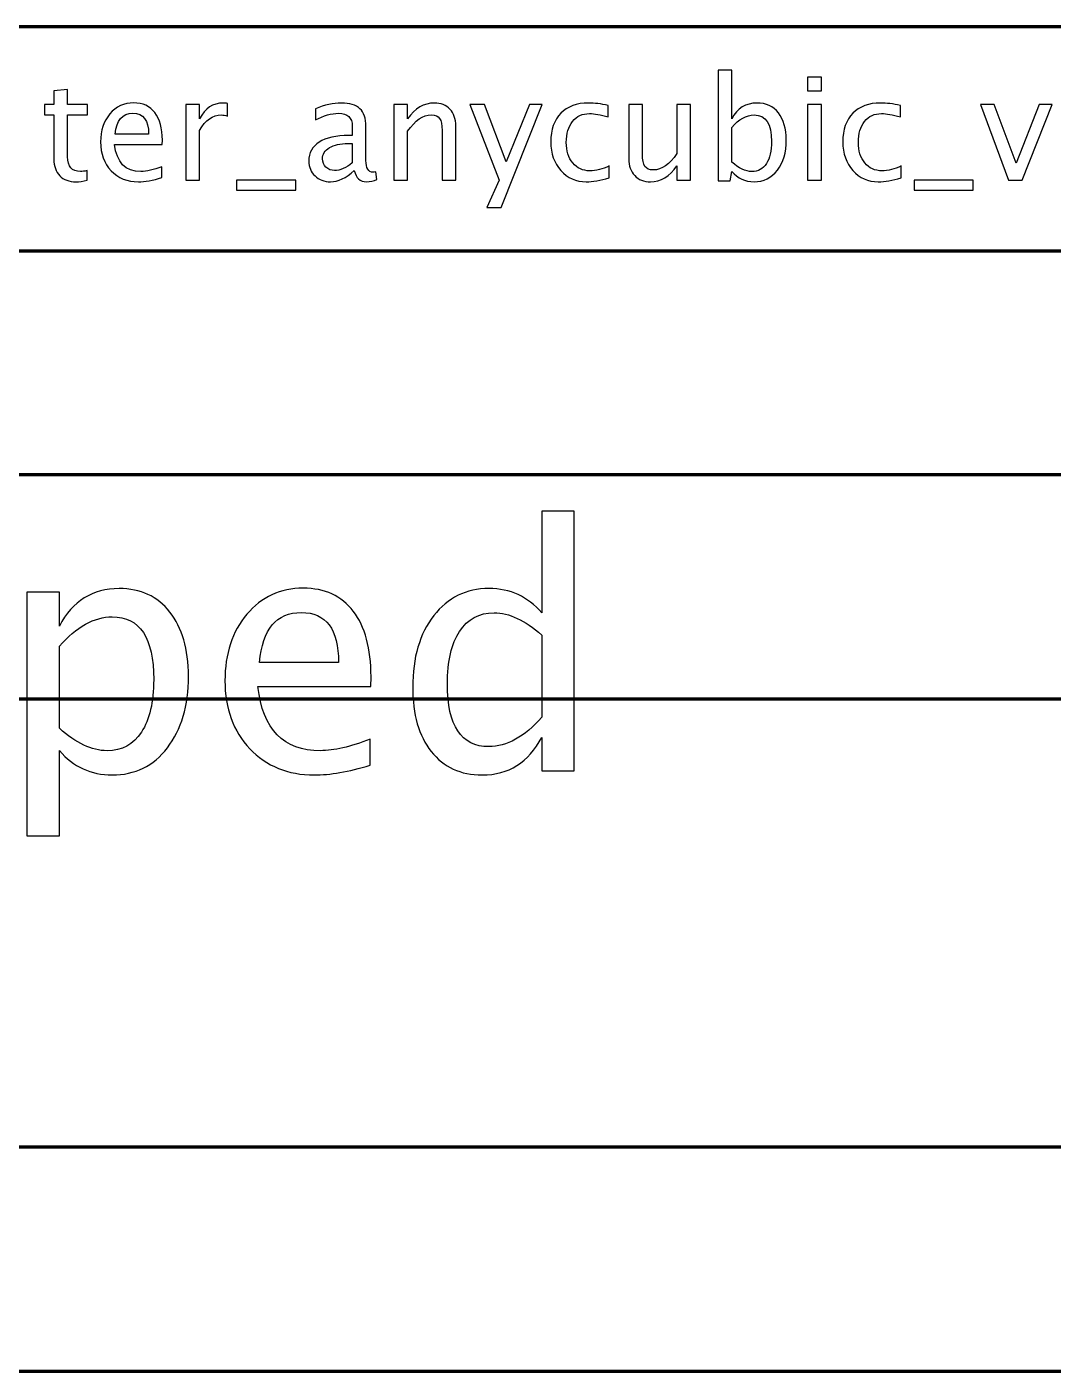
# Model space of a CAD drawing. Header units: centimetres. Extents: x -42 to 42, y -79 to 44.
# Drawn here: x 0.17 to 9.33, y 2 to 14 of the extents above; entities that cross this region are included whole.
import ezdxf

# ---------------------------------------------------------------- set-up
doc = ezdxf.new("R2010")
doc.units = ezdxf.units.CM
doc.header["$MEASUREMENT"] = 0
doc.layers.add('Layer 1', color=7, linetype='Continuous')

msp = doc.modelspace()

# ---------------------------------------------------------------- linework, layer by layer
at = {"layer": 'Layer 1', "color": 30, "lineweight": 106}
for points in [[(-18.37401, 11.99999), (16.62599, 11.99999), (16.62599, 13.99999), (-18.37401, 13.99999), (-18.37401, 11.99999)], [(-18.37401, 1.99999), (16.62599, 1.99999), (16.62599, 3.99999), (-18.37401, 3.99999), (-18.37401, 1.99999)]]:
    msp.add_lwpolyline(points, close=True, dxfattribs=at)
at = {"layer": 'Layer 1', "color": 5, "lineweight": 106}
msp.add_lwpolyline([(-18.374, 8), (16.626, 8), (16.626, 10), (-18.374, 10), (-18.374, 8)], close=True, dxfattribs=at)
at = {"layer": 'Layer 1'}
for points, knots in [([(6.34195, 12.62491), (6.34195, 12.62491), (6.34195, 13.61282), (6.34195, 13.61282), (6.34195, 13.61282), (6.34195, 13.61282), (6.46401, 13.61282), (6.46401, 13.61282), (6.46401, 13.61282), (6.46401, 13.61282), (6.46401, 13.17905), (6.46401, 13.17905), (6.46401, 13.17905), (6.51402, 13.27335), (6.58924, 13.32039), (6.68948, 13.32039), (6.68948, 13.32039), (6.77064, 13.32039), (6.83442, 13.29093), (6.88104, 13.23181), (6.88104, 13.23181), (6.92766, 13.17269), (6.95097, 13.09195), (6.95097, 12.9896), (6.95097, 12.9896), (6.95097, 12.87814), (6.92448, 12.78808), (6.87171, 12.71985), (6.87171, 12.71985), (6.81895, 12.6514), (6.74944, 12.61728), (6.66341, 12.61728), (6.66341, 12.61728), (6.58352, 12.61728), (6.51698, 12.6478), (6.46401, 12.70904), (6.46401, 12.70904), (6.46401, 12.70904), (6.44917, 12.62491), (6.44917, 12.62491), (6.44917, 12.62491), (6.44917, 12.62491), (6.34195, 12.62491), (6.34195, 12.62491)], [0, 0, 0, 0, 0.08333333, 0.08333333, 0.08333333, 0.08333333, 0.16666667, 0.16666667, 0.16666667, 0.16666667, 0.25, 0.25, 0.25, 0.25, 0.33333333, 0.33333333, 0.33333333, 0.33333333, 0.41666667, 0.41666667, 0.41666667, 0.41666667, 0.5, 0.5, 0.5, 0.5, 0.58333333, 0.58333333, 0.58333333, 0.58333333, 0.66666667, 0.66666667, 0.66666667, 0.66666667, 0.75, 0.75, 0.75, 0.75, 0.83333333, 0.83333333, 0.83333333, 0.83333333, 1, 1, 1, 1]), ([(7.14211, 13.42973), (7.14211, 13.42973), (7.14211, 13.55179), (7.14211, 13.55179), (7.14211, 13.55179), (7.14211, 13.55179), (7.26417, 13.55179), (7.26417, 13.55179), (7.26417, 13.55179), (7.26417, 13.55179), (7.26417, 13.42973), (7.26417, 13.42973), (7.26417, 13.42973), (7.26417, 13.42973), (7.14211, 13.42973), (7.14211, 13.42973)], [0, 0, 0, 0, 0.2, 0.2, 0.2, 0.2, 0.4, 0.4, 0.4, 0.4, 0.6, 0.6, 0.6, 0.6, 1, 1, 1, 1]), ([(0.70756, 12.63275), (0.66984, 12.62237), (0.63699, 12.61728), (0.60923, 12.61728), (0.60923, 12.61728), (0.54693, 12.61728), (0.49841, 12.63508), (0.46365, 12.67068), (0.46365, 12.67068), (0.42869, 12.70628), (0.41131, 12.75566), (0.41131, 12.81902), (0.41131, 12.81902), (0.41131, 12.81902), (0.41131, 13.21486), (0.41131, 13.21486), (0.41131, 13.21486), (0.41131, 13.21486), (0.32698, 13.21486), (0.32698, 13.21486), (0.32698, 13.21486), (0.32698, 13.21486), (0.32698, 13.3064), (0.32698, 13.3064), (0.32698, 13.3064), (0.32698, 13.3064), (0.41131, 13.3064), (0.41131, 13.3064), (0.41131, 13.3064), (0.41131, 13.3064), (0.41131, 13.42825), (0.41131, 13.42825), (0.41131, 13.42825), (0.41131, 13.42825), (0.53337, 13.4399), (0.53337, 13.4399), (0.53337, 13.4399), (0.53337, 13.4399), (0.53337, 13.3064), (0.53337, 13.3064), (0.53337, 13.3064), (0.53337, 13.3064), (0.7101, 13.3064), (0.7101, 13.3064), (0.7101, 13.3064), (0.7101, 13.3064), (0.7101, 13.21486), (0.7101, 13.21486), (0.7101, 13.21486), (0.7101, 13.21486), (0.53337, 13.21486), (0.53337, 13.21486), (0.53337, 13.21486), (0.53337, 13.21486), (0.53337, 12.84106), (0.53337, 12.84106), (0.53337, 12.84106), (0.53337, 12.7529), (0.57173, 12.70883), (0.64823, 12.70883), (0.64823, 12.70883), (0.66454, 12.70883), (0.68425, 12.71158), (0.70756, 12.71688), (0.70756, 12.71688), (0.70756, 12.71688), (0.70756, 12.63275), (0.70756, 12.63275)], [0, 0, 0, 0, 0.05555556, 0.05555556, 0.05555556, 0.05555556, 0.11111111, 0.11111111, 0.11111111, 0.11111111, 0.16666667, 0.16666667, 0.16666667, 0.16666667, 0.22222222, 0.22222222, 0.22222222, 0.22222222, 0.27777778, 0.27777778, 0.27777778, 0.27777778, 0.33333333, 0.33333333, 0.33333333, 0.33333333, 0.38888889, 0.38888889, 0.38888889, 0.38888889, 0.44444444, 0.44444444, 0.44444444, 0.44444444, 0.5, 0.5, 0.5, 0.5, 0.55555556, 0.55555556, 0.55555556, 0.55555556, 0.61111111, 0.61111111, 0.61111111, 0.61111111, 0.66666667, 0.66666667, 0.66666667, 0.66666667, 0.72222222, 0.72222222, 0.72222222, 0.72222222, 0.77777778, 0.77777778, 0.77777778, 0.77777778, 0.83333333, 0.83333333, 0.83333333, 0.83333333, 0.88888889, 0.88888889, 0.88888889, 0.88888889, 1, 1, 1, 1]), ([(1.37634, 12.65415), (1.29433, 12.62957), (1.22419, 12.61728), (1.1657, 12.61728), (1.1657, 12.61728), (1.0659, 12.61728), (0.98473, 12.65034), (0.92222, 12.71624), (0.92222, 12.71624), (0.85971, 12.78215), (0.82835, 12.86754), (0.82835, 12.97265), (0.82835, 12.97265), (0.82835, 13.07458), (0.8559, 13.15828), (0.9112, 13.22376), (0.9112, 13.22376), (0.96651, 13.28903), (1.03729, 13.32166), (1.12353, 13.32166), (1.12353, 13.32166), (1.20512, 13.32166), (1.26827, 13.29263), (1.31277, 13.23457), (1.31277, 13.23457), (1.35727, 13.1765), (1.37952, 13.09428), (1.37952, 12.9877), (1.37952, 12.9877), (1.37952, 12.9877), (1.37888, 12.9504), (1.37888, 12.9504), (1.37888, 12.9504), (1.37888, 12.9504), (0.95295, 12.9504), (0.95295, 12.9504), (0.95295, 12.9504), (0.97075, 12.78935), (1.04937, 12.70883), (1.18859, 12.70883), (1.18859, 12.70883), (1.23966, 12.70883), (1.30217, 12.72324), (1.37634, 12.75206), (1.37634, 12.75206), (1.37634, 12.75206), (1.37634, 12.65415), (1.37634, 12.65415)], [0, 0, 0, 0, 0.07692308, 0.07692308, 0.07692308, 0.07692308, 0.15384615, 0.15384615, 0.15384615, 0.15384615, 0.23076923, 0.23076923, 0.23076923, 0.23076923, 0.30769231, 0.30769231, 0.30769231, 0.30769231, 0.38461538, 0.38461538, 0.38461538, 0.38461538, 0.46153846, 0.46153846, 0.46153846, 0.46153846, 0.53846154, 0.53846154, 0.53846154, 0.53846154, 0.61538462, 0.61538462, 0.61538462, 0.61538462, 0.69230769, 0.69230769, 0.69230769, 0.69230769, 0.76923077, 0.76923077, 0.76923077, 0.76923077, 0.84615385, 0.84615385, 0.84615385, 0.84615385, 1, 1, 1, 1]), ([(1.59015, 12.63254), (1.59015, 12.63254), (1.59015, 13.3064), (1.59015, 13.3064), (1.59015, 13.3064), (1.59015, 13.3064), (1.71221, 13.3064), (1.71221, 13.3064), (1.71221, 13.3064), (1.71221, 13.3064), (1.71221, 13.17905), (1.71221, 13.17905), (1.71221, 13.17905), (1.76073, 13.27335), (1.83109, 13.32039), (1.92348, 13.32039), (1.92348, 13.32039), (1.93598, 13.32039), (1.94912, 13.31933), (1.96268, 13.31721), (1.96268, 13.31721), (1.96268, 13.31721), (1.96268, 13.20299), (1.96268, 13.20299), (1.96268, 13.20299), (1.94149, 13.20999), (1.92284, 13.21359), (1.90674, 13.21359), (1.90674, 13.21359), (1.82918, 13.21359), (1.76434, 13.16782), (1.71221, 13.07606), (1.71221, 13.07606), (1.71221, 13.07606), (1.71221, 12.63254), (1.71221, 12.63254), (1.71221, 12.63254), (1.71221, 12.63254), (1.59015, 12.63254), (1.59015, 12.63254)], [0, 0, 0, 0, 0.09090909, 0.09090909, 0.09090909, 0.09090909, 0.18181818, 0.18181818, 0.18181818, 0.18181818, 0.27272727, 0.27272727, 0.27272727, 0.27272727, 0.36363636, 0.36363636, 0.36363636, 0.36363636, 0.45454545, 0.45454545, 0.45454545, 0.45454545, 0.54545455, 0.54545455, 0.54545455, 0.54545455, 0.63636364, 0.63636364, 0.63636364, 0.63636364, 0.72727273, 0.72727273, 0.72727273, 0.72727273, 0.81818182, 0.81818182, 0.81818182, 0.81818182, 1, 1, 1, 1]), ([(3.09341, 12.71836), (3.02009, 12.65098), (2.94953, 12.61728), (2.88172, 12.61728), (2.88172, 12.61728), (2.82599, 12.61728), (2.77958, 12.63466), (2.74292, 12.66962), (2.74292, 12.66962), (2.70605, 12.70459), (2.68761, 12.74866), (2.68761, 12.80185), (2.68761, 12.80185), (2.68761, 12.87539), (2.71855, 12.93196), (2.78043, 12.97138), (2.78043, 12.97138), (2.8423, 13.01079), (2.93109, 13.0305), (3.04679, 13.0305), (3.04679, 13.0305), (3.04679, 13.0305), (3.0754, 13.0305), (3.0754, 13.0305), (3.0754, 13.0305), (3.0754, 13.0305), (3.0754, 13.11166), (3.0754, 13.11166), (3.0754, 13.11166), (3.0754, 13.18985), (3.03472, 13.22885), (2.95313, 13.22885), (2.95313, 13.22885), (2.88998, 13.22885), (2.8209, 13.20893), (2.7461, 13.16909), (2.7461, 13.16909), (2.7461, 13.16909), (2.7461, 13.26953), (2.7461, 13.26953), (2.7461, 13.26953), (2.82832, 13.30344), (2.90588, 13.32039), (2.97856, 13.32039), (2.97856, 13.32039), (3.05336, 13.32039), (3.10867, 13.30344), (3.14406, 13.26932), (3.14406, 13.26932), (3.17966, 13.2352), (3.19746, 13.18265), (3.19746, 13.11166), (3.19746, 13.11166), (3.19746, 13.11166), (3.19746, 12.80715), (3.19746, 12.80715), (3.19746, 12.80715), (3.19746, 12.73743), (3.21886, 12.70247), (3.26188, 12.70247), (3.26188, 12.70247), (3.26718, 12.70247), (3.27502, 12.70332), (3.2854, 12.70501), (3.2854, 12.70501), (3.2854, 12.70501), (3.29409, 12.6372), (3.29409, 12.6372), (3.29409, 12.6372), (3.26633, 12.62385), (3.23581, 12.61728), (3.20233, 12.61728), (3.20233, 12.61728), (3.14533, 12.61728), (3.10909, 12.65098), (3.09341, 12.71836)], [0, 0, 0, 0, 0.05, 0.05, 0.05, 0.05, 0.1, 0.1, 0.1, 0.1, 0.15, 0.15, 0.15, 0.15, 0.2, 0.2, 0.2, 0.2, 0.25, 0.25, 0.25, 0.25, 0.3, 0.3, 0.3, 0.3, 0.35, 0.35, 0.35, 0.35, 0.4, 0.4, 0.4, 0.4, 0.45, 0.45, 0.45, 0.45, 0.5, 0.5, 0.5, 0.5, 0.55, 0.55, 0.55, 0.55, 0.6, 0.6, 0.6, 0.6, 0.65, 0.65, 0.65, 0.65, 0.7, 0.7, 0.7, 0.7, 0.75, 0.75, 0.75, 0.75, 0.8, 0.8, 0.8, 0.8, 0.85, 0.85, 0.85, 0.85, 0.9, 0.9, 0.9, 0.9, 1, 1, 1, 1]), ([(3.44815, 12.63254), (3.44815, 12.63254), (3.44815, 13.3064), (3.44815, 13.3064), (3.44815, 13.3064), (3.44815, 13.3064), (3.57021, 13.3064), (3.57021, 13.3064), (3.57021, 13.3064), (3.57021, 13.3064), (3.57021, 13.17905), (3.57021, 13.17905), (3.57021, 13.17905), (3.63484, 13.27335), (3.71409, 13.32039), (3.80775, 13.32039), (3.80775, 13.32039), (3.86666, 13.32039), (3.9135, 13.30195), (3.94804, 13.26487), (3.94804, 13.26487), (3.98258, 13.228), (3.99995, 13.1782), (3.99995, 13.1159), (3.99995, 13.1159), (3.99995, 13.1159), (3.99995, 12.63254), (3.99995, 12.63254), (3.99995, 12.63254), (3.99995, 12.63254), (3.87789, 12.63254), (3.87789, 12.63254), (3.87789, 12.63254), (3.87789, 12.63254), (3.87789, 13.07606), (3.87789, 13.07606), (3.87789, 13.07606), (3.87789, 13.12607), (3.87048, 13.16167), (3.85586, 13.18286), (3.85586, 13.18286), (3.84102, 13.20426), (3.81665, 13.21486), (3.78254, 13.21486), (3.78254, 13.21486), (3.70752, 13.21486), (3.63675, 13.16591), (3.57021, 13.06801), (3.57021, 13.06801), (3.57021, 13.06801), (3.57021, 12.63254), (3.57021, 12.63254), (3.57021, 12.63254), (3.57021, 12.63254), (3.44815, 12.63254), (3.44815, 12.63254)], [0, 0, 0, 0, 0.06666667, 0.06666667, 0.06666667, 0.06666667, 0.13333333, 0.13333333, 0.13333333, 0.13333333, 0.2, 0.2, 0.2, 0.2, 0.26666667, 0.26666667, 0.26666667, 0.26666667, 0.33333333, 0.33333333, 0.33333333, 0.33333333, 0.4, 0.4, 0.4, 0.4, 0.46666667, 0.46666667, 0.46666667, 0.46666667, 0.53333333, 0.53333333, 0.53333333, 0.53333333, 0.6, 0.6, 0.6, 0.6, 0.66666667, 0.66666667, 0.66666667, 0.66666667, 0.73333333, 0.73333333, 0.73333333, 0.73333333, 0.8, 0.8, 0.8, 0.8, 0.86666667, 0.86666667, 0.86666667, 0.86666667, 1, 1, 1, 1]), ([(5.36951, 12.65288), (5.29047, 12.62915), (5.22223, 12.61728), (5.16481, 12.61728), (5.16481, 12.61728), (5.07369, 12.61728), (4.99825, 12.65098), (4.93828, 12.71815), (4.93828, 12.71815), (4.87831, 12.78554), (4.84822, 12.87051), (4.84822, 12.97286), (4.84822, 12.97286), (4.84822, 13.08221), (4.87788, 13.1676), (4.93722, 13.22863), (4.93722, 13.22863), (4.99655, 13.28987), (5.07941, 13.32039), (5.18579, 13.32039), (5.18579, 13.32039), (5.23813, 13.32039), (5.29704, 13.31318), (5.36188, 13.29877), (5.36188, 13.29877), (5.36188, 13.29877), (5.36188, 13.19579), (5.36188, 13.19579), (5.36188, 13.19579), (5.29301, 13.21613), (5.23685, 13.2263), (5.19363, 13.2263), (5.19363, 13.2263), (5.1309, 13.2263), (5.08068, 13.20278), (5.04317, 13.15595), (5.04317, 13.15595), (5.00566, 13.10912), (4.9868, 13.04661), (4.9868, 12.96862), (4.9868, 12.96862), (4.9868, 12.89297), (5.0063, 12.83194), (5.04508, 12.78511), (5.04508, 12.78511), (5.08386, 12.73849), (5.1345, 12.71518), (5.19744, 12.71518), (5.19744, 12.71518), (5.25317, 12.71518), (5.31039, 12.72959), (5.36951, 12.75841), (5.36951, 12.75841), (5.36951, 12.75841), (5.36951, 12.65288), (5.36951, 12.65288)], [0, 0, 0, 0, 0.06666667, 0.06666667, 0.06666667, 0.06666667, 0.13333333, 0.13333333, 0.13333333, 0.13333333, 0.2, 0.2, 0.2, 0.2, 0.26666667, 0.26666667, 0.26666667, 0.26666667, 0.33333333, 0.33333333, 0.33333333, 0.33333333, 0.4, 0.4, 0.4, 0.4, 0.46666667, 0.46666667, 0.46666667, 0.46666667, 0.53333333, 0.53333333, 0.53333333, 0.53333333, 0.6, 0.6, 0.6, 0.6, 0.66666667, 0.66666667, 0.66666667, 0.66666667, 0.73333333, 0.73333333, 0.73333333, 0.73333333, 0.8, 0.8, 0.8, 0.8, 0.86666667, 0.86666667, 0.86666667, 0.86666667, 1, 1, 1, 1]), ([(7.97745, 12.65288), (7.89841, 12.62915), (7.83017, 12.61728), (7.77275, 12.61728), (7.77275, 12.61728), (7.68163, 12.61728), (7.60619, 12.65098), (7.54622, 12.71815), (7.54622, 12.71815), (7.48625, 12.78554), (7.45616, 12.87051), (7.45616, 12.97286), (7.45616, 12.97286), (7.45616, 13.08221), (7.48582, 13.1676), (7.54516, 13.22863), (7.54516, 13.22863), (7.60449, 13.28987), (7.68735, 13.32039), (7.79373, 13.32039), (7.79373, 13.32039), (7.84607, 13.32039), (7.90498, 13.31318), (7.96982, 13.29877), (7.96982, 13.29877), (7.96982, 13.29877), (7.96982, 13.19579), (7.96982, 13.19579), (7.96982, 13.19579), (7.90095, 13.21613), (7.84479, 13.2263), (7.80157, 13.2263), (7.80157, 13.2263), (7.73884, 13.2263), (7.68862, 13.20278), (7.65111, 13.15595), (7.65111, 13.15595), (7.6136, 13.10912), (7.59474, 13.04661), (7.59474, 12.96862), (7.59474, 12.96862), (7.59474, 12.89297), (7.61424, 12.83194), (7.65302, 12.78511), (7.65302, 12.78511), (7.6918, 12.73849), (7.74244, 12.71518), (7.80538, 12.71518), (7.80538, 12.71518), (7.86111, 12.71518), (7.91833, 12.72959), (7.97745, 12.75841), (7.97745, 12.75841), (7.97745, 12.75841), (7.97745, 12.65288), (7.97745, 12.65288)], [0, 0, 0, 0, 0.06666667, 0.06666667, 0.06666667, 0.06666667, 0.13333333, 0.13333333, 0.13333333, 0.13333333, 0.2, 0.2, 0.2, 0.2, 0.26666667, 0.26666667, 0.26666667, 0.26666667, 0.33333333, 0.33333333, 0.33333333, 0.33333333, 0.4, 0.4, 0.4, 0.4, 0.46666667, 0.46666667, 0.46666667, 0.46666667, 0.53333333, 0.53333333, 0.53333333, 0.53333333, 0.6, 0.6, 0.6, 0.6, 0.66666667, 0.66666667, 0.66666667, 0.66666667, 0.73333333, 0.73333333, 0.73333333, 0.73333333, 0.8, 0.8, 0.8, 0.8, 0.86666667, 0.86666667, 0.86666667, 0.86666667, 1, 1, 1, 1]), ([(0.95931, 13.04194), (0.95931, 13.04194), (1.25682, 13.04194), (1.25682, 13.04194), (1.25682, 13.04194), (1.25682, 13.16739), (1.20999, 13.23012), (1.11654, 13.23012), (1.11654, 13.23012), (1.02245, 13.23012), (0.97011, 13.16739), (0.95931, 13.04194)], [0, 0, 0, 0, 0.25, 0.25, 0.25, 0.25, 0.5, 0.5, 0.5, 0.5, 1, 1, 1, 1]), ([(4.27713, 12.38715), (4.27713, 12.38715), (4.38647, 12.63169), (4.38647, 12.63169), (4.38647, 12.63169), (4.38647, 12.63169), (4.1254, 13.3064), (4.1254, 13.3064), (4.1254, 13.3064), (4.1254, 13.3064), (4.25636, 13.3064), (4.25636, 13.3064), (4.25636, 13.3064), (4.25636, 13.3064), (4.45047, 12.79613), (4.45047, 12.79613), (4.45047, 12.79613), (4.45047, 12.79613), (4.6575, 13.3064), (4.6575, 13.3064), (4.6575, 13.3064), (4.6575, 13.3064), (4.77256, 13.3064), (4.77256, 13.3064), (4.77256, 13.3064), (4.77256, 13.3064), (4.40427, 12.38715), (4.40427, 12.38715), (4.40427, 12.38715), (4.40427, 12.38715), (4.27713, 12.38715), (4.27713, 12.38715)], [0, 0, 0, 0, 0.11111111, 0.11111111, 0.11111111, 0.11111111, 0.22222222, 0.22222222, 0.22222222, 0.22222222, 0.33333333, 0.33333333, 0.33333333, 0.33333333, 0.44444444, 0.44444444, 0.44444444, 0.44444444, 0.55555556, 0.55555556, 0.55555556, 0.55555556, 0.66666667, 0.66666667, 0.66666667, 0.66666667, 0.77777778, 0.77777778, 0.77777778, 0.77777778, 1, 1, 1, 1]), ([(5.97493, 12.63254), (5.97493, 12.63254), (5.97493, 12.75926), (5.97493, 12.75926), (5.97493, 12.75926), (5.90987, 12.66454), (5.83083, 12.61728), (5.73801, 12.61728), (5.73801, 12.61728), (5.6791, 12.61728), (5.63227, 12.63572), (5.59752, 12.6728), (5.59752, 12.6728), (5.56256, 12.70989), (5.54518, 12.75968), (5.54518, 12.82262), (5.54518, 12.82262), (5.54518, 12.82262), (5.54518, 13.3064), (5.54518, 13.3064), (5.54518, 13.3064), (5.54518, 13.3064), (5.66724, 13.3064), (5.66724, 13.3064), (5.66724, 13.3064), (5.66724, 13.3064), (5.66724, 12.86246), (5.66724, 12.86246), (5.66724, 12.86246), (5.66724, 12.81181), (5.67465, 12.776), (5.68928, 12.75481), (5.68928, 12.75481), (5.70411, 12.73341), (5.72869, 12.72281), (5.76323, 12.72281), (5.76323, 12.72281), (5.83782, 12.72281), (5.9086, 12.77176), (5.97493, 12.86988), (5.97493, 12.86988), (5.97493, 12.86988), (5.97493, 13.3064), (5.97493, 13.3064), (5.97493, 13.3064), (5.97493, 13.3064), (6.09698, 13.3064), (6.09698, 13.3064), (6.09698, 13.3064), (6.09698, 13.3064), (6.09698, 12.63254), (6.09698, 12.63254), (6.09698, 12.63254), (6.09698, 12.63254), (5.97493, 12.63254), (5.97493, 12.63254)], [0, 0, 0, 0, 0.06666667, 0.06666667, 0.06666667, 0.06666667, 0.13333333, 0.13333333, 0.13333333, 0.13333333, 0.2, 0.2, 0.2, 0.2, 0.26666667, 0.26666667, 0.26666667, 0.26666667, 0.33333333, 0.33333333, 0.33333333, 0.33333333, 0.4, 0.4, 0.4, 0.4, 0.46666667, 0.46666667, 0.46666667, 0.46666667, 0.53333333, 0.53333333, 0.53333333, 0.53333333, 0.6, 0.6, 0.6, 0.6, 0.66666667, 0.66666667, 0.66666667, 0.66666667, 0.73333333, 0.73333333, 0.73333333, 0.73333333, 0.8, 0.8, 0.8, 0.8, 0.86666667, 0.86666667, 0.86666667, 0.86666667, 1, 1, 1, 1]), ([(6.46401, 12.79317), (6.52694, 12.73701), (6.58691, 12.70883), (6.64392, 12.70883), (6.64392, 12.70883), (6.70007, 12.70883), (6.74351, 12.73235), (6.77403, 12.77918), (6.77403, 12.77918), (6.80475, 12.82601), (6.82001, 12.89191), (6.82001, 12.9771), (6.82001, 12.9771), (6.82001, 13.13476), (6.76788, 13.21359), (6.66362, 13.21359), (6.66362, 13.21359), (6.59539, 13.21359), (6.52885, 13.17672), (6.46401, 13.10276), (6.46401, 13.10276), (6.46401, 13.10276), (6.46401, 12.79317), (6.46401, 12.79317)], [0, 0, 0, 0, 0.14285714, 0.14285714, 0.14285714, 0.14285714, 0.28571429, 0.28571429, 0.28571429, 0.28571429, 0.42857143, 0.42857143, 0.42857143, 0.42857143, 0.57142857, 0.57142857, 0.57142857, 0.57142857, 0.71428571, 0.71428571, 0.71428571, 0.71428571, 1, 1, 1, 1]), ([(7.14211, 12.63254), (7.14211, 12.63254), (7.14211, 13.3064), (7.14211, 13.3064), (7.14211, 13.3064), (7.14211, 13.3064), (7.26417, 13.3064), (7.26417, 13.3064), (7.26417, 13.3064), (7.26417, 13.3064), (7.26417, 12.63254), (7.26417, 12.63254), (7.26417, 12.63254), (7.26417, 12.63254), (7.14211, 12.63254), (7.14211, 12.63254)], [0, 0, 0, 0, 0.2, 0.2, 0.2, 0.2, 0.4, 0.4, 0.4, 0.4, 0.6, 0.6, 0.6, 0.6, 1, 1, 1, 1]), ([(8.93675, 12.63254), (8.93675, 12.63254), (8.68585, 13.3064), (8.68585, 13.3064), (8.68585, 13.3064), (8.68585, 13.3064), (8.80791, 13.3064), (8.80791, 13.3064), (8.80791, 13.3064), (8.80791, 13.3064), (9.0035, 12.78278), (9.0035, 12.78278), (9.0035, 12.78278), (9.0035, 12.78278), (9.21053, 13.3064), (9.21053, 13.3064), (9.21053, 13.3064), (9.21053, 13.3064), (9.32539, 13.3064), (9.32539, 13.3064), (9.32539, 13.3064), (9.32539, 13.3064), (9.05902, 12.63254), (9.05902, 12.63254), (9.05902, 12.63254), (9.05902, 12.63254), (8.93675, 12.63254), (8.93675, 12.63254)], [0, 0, 0, 0, 0.125, 0.125, 0.125, 0.125, 0.25, 0.25, 0.25, 0.25, 0.375, 0.375, 0.375, 0.375, 0.5, 0.5, 0.5, 0.5, 0.625, 0.625, 0.625, 0.625, 0.75, 0.75, 0.75, 0.75, 1, 1, 1, 1]), ([(3.0754, 12.7849), (3.0754, 12.7849), (3.0754, 12.95803), (3.0754, 12.95803), (3.0754, 12.95803), (3.0754, 12.95803), (3.0362, 12.9593), (3.0362, 12.9593), (3.0362, 12.9593), (2.96839, 12.9593), (2.91372, 12.9468), (2.87197, 12.92179), (2.87197, 12.92179), (2.83044, 12.89658), (2.80967, 12.86331), (2.80967, 12.82177), (2.80967, 12.82177), (2.80967, 12.79274), (2.82005, 12.76816), (2.84061, 12.74803), (2.84061, 12.74803), (2.86138, 12.7279), (2.88659, 12.71773), (2.91647, 12.71773), (2.91647, 12.71773), (2.96733, 12.71773), (3.02031, 12.74019), (3.0754, 12.7849)], [0, 0, 0, 0, 0.125, 0.125, 0.125, 0.125, 0.25, 0.25, 0.25, 0.25, 0.375, 0.375, 0.375, 0.375, 0.5, 0.5, 0.5, 0.5, 0.625, 0.625, 0.625, 0.625, 0.75, 0.75, 0.75, 0.75, 1, 1, 1, 1]), ([(2.04172, 12.541), (2.04172, 12.541), (2.04172, 12.63254), (2.04172, 12.63254), (2.04172, 12.63254), (2.04172, 12.63254), (2.57064, 12.63254), (2.57064, 12.63254), (2.57064, 12.63254), (2.57064, 12.63254), (2.57064, 12.541), (2.57064, 12.541), (2.57064, 12.541), (2.57064, 12.541), (2.04172, 12.541), (2.04172, 12.541)], [0, 0, 0, 0, 0.2, 0.2, 0.2, 0.2, 0.4, 0.4, 0.4, 0.4, 0.6, 0.6, 0.6, 0.6, 1, 1, 1, 1]), ([(8.09209, 12.541), (8.09209, 12.541), (8.09209, 12.63254), (8.09209, 12.63254), (8.09209, 12.63254), (8.09209, 12.63254), (8.62101, 12.63254), (8.62101, 12.63254), (8.62101, 12.63254), (8.62101, 12.63254), (8.62101, 12.541), (8.62101, 12.541), (8.62101, 12.541), (8.62101, 12.541), (8.09209, 12.541), (8.09209, 12.541)], [0, 0, 0, 0, 0.2, 0.2, 0.2, 0.2, 0.4, 0.4, 0.4, 0.4, 0.6, 0.6, 0.6, 0.6, 1, 1, 1, 1]), ([(4.76767, 7.35797), (4.76767, 7.35797), (4.76767, 7.65739), (4.76767, 7.65739), (4.76767, 7.65739), (4.64981, 7.4337), (4.47226, 7.32186), (4.23503, 7.32186), (4.23503, 7.32186), (4.04243, 7.32186), (3.89096, 7.39157), (3.78062, 7.53151), (3.78062, 7.53151), (3.67028, 7.67144), (3.61511, 7.86253), (3.61511, 8.10478), (3.61511, 8.10478), (3.61511, 8.36959), (3.67781, 8.58275), (3.80269, 8.74425), (3.80269, 8.74425), (3.92808, 8.90525), (4.09259, 8.986), (4.29672, 8.986), (4.29672, 8.986), (4.4858, 8.986), (4.64329, 8.91377), (4.76767, 8.76883), (4.76767, 8.76883), (4.76767, 8.76883), (4.76767, 9.67813), (4.76767, 9.67813), (4.76767, 9.67813), (4.76767, 9.67813), (5.05656, 9.67813), (5.05656, 9.67813), (5.05656, 9.67813), (5.05656, 9.67813), (5.05656, 7.35797), (5.05656, 7.35797), (5.05656, 7.35797), (5.05656, 7.35797), (4.76767, 7.35797), (4.76767, 7.35797)], [0, 0, 0, 0, 0.08333333, 0.08333333, 0.08333333, 0.08333333, 0.16666667, 0.16666667, 0.16666667, 0.16666667, 0.25, 0.25, 0.25, 0.25, 0.33333333, 0.33333333, 0.33333333, 0.33333333, 0.41666667, 0.41666667, 0.41666667, 0.41666667, 0.5, 0.5, 0.5, 0.5, 0.58333333, 0.58333333, 0.58333333, 0.58333333, 0.66666667, 0.66666667, 0.66666667, 0.66666667, 0.75, 0.75, 0.75, 0.75, 0.83333333, 0.83333333, 0.83333333, 0.83333333, 1, 1, 1, 1]), ([(0.17097, 6.77718), (0.17097, 6.77718), (0.17097, 8.95289), (0.17097, 8.95289), (0.17097, 8.95289), (0.17097, 8.95289), (0.45986, 8.95289), (0.45986, 8.95289), (0.45986, 8.95289), (0.45986, 8.95289), (0.45986, 8.65146), (0.45986, 8.65146), (0.45986, 8.65146), (0.57823, 8.87465), (0.75628, 8.986), (0.99351, 8.986), (0.99351, 8.986), (1.1856, 8.986), (1.33657, 8.91628), (1.44691, 8.77635), (1.44691, 8.77635), (1.55725, 8.63642), (1.61242, 8.44533), (1.61242, 8.20308), (1.61242, 8.20308), (1.61242, 7.93926), (1.54973, 7.72611), (1.42484, 7.56461), (1.42484, 7.56461), (1.29996, 7.40261), (1.13545, 7.32186), (0.93182, 7.32186), (0.93182, 7.32186), (0.74274, 7.32186), (0.58525, 7.39408), (0.45986, 7.53903), (0.45986, 7.53903), (0.45986, 7.53903), (0.45986, 6.77718), (0.45986, 6.77718), (0.45986, 6.77718), (0.45986, 6.77718), (0.17097, 6.77718), (0.17097, 6.77718)], [0, 0, 0, 0, 0.08333333, 0.08333333, 0.08333333, 0.08333333, 0.16666667, 0.16666667, 0.16666667, 0.16666667, 0.25, 0.25, 0.25, 0.25, 0.33333333, 0.33333333, 0.33333333, 0.33333333, 0.41666667, 0.41666667, 0.41666667, 0.41666667, 0.5, 0.5, 0.5, 0.5, 0.58333333, 0.58333333, 0.58333333, 0.58333333, 0.66666667, 0.66666667, 0.66666667, 0.66666667, 0.75, 0.75, 0.75, 0.75, 0.83333333, 0.83333333, 0.83333333, 0.83333333, 1, 1, 1, 1]), ([(3.23544, 7.40913), (3.04134, 7.35095), (2.87532, 7.32186), (2.7369, 7.32186), (2.7369, 7.32186), (2.50067, 7.32186), (2.30857, 7.4001), (2.16062, 7.55608), (2.16062, 7.55608), (2.01266, 7.71206), (1.93843, 7.91419), (1.93843, 8.16296), (1.93843, 8.16296), (1.93843, 8.4042), (2.00363, 8.60231), (2.13454, 8.75729), (2.13454, 8.75729), (2.26544, 8.91177), (2.43296, 8.98901), (2.63709, 8.98901), (2.63709, 8.98901), (2.83018, 8.98901), (2.97965, 8.92029), (3.08497, 8.78287), (3.08497, 8.78287), (3.1903, 8.64544), (3.24296, 8.45084), (3.24296, 8.19856), (3.24296, 8.19856), (3.24296, 8.19856), (3.24145, 8.11029), (3.24145, 8.11029), (3.24145, 8.11029), (3.24145, 8.11029), (2.23334, 8.11029), (2.23334, 8.11029), (2.23334, 8.11029), (2.27547, 7.72912), (2.46155, 7.53853), (2.79106, 7.53853), (2.79106, 7.53853), (2.91194, 7.53853), (3.05989, 7.57263), (3.23544, 7.64084), (3.23544, 7.64084), (3.23544, 7.64084), (3.23544, 7.40913), (3.23544, 7.40913)], [0, 0, 0, 0, 0.07692308, 0.07692308, 0.07692308, 0.07692308, 0.15384615, 0.15384615, 0.15384615, 0.15384615, 0.23076923, 0.23076923, 0.23076923, 0.23076923, 0.30769231, 0.30769231, 0.30769231, 0.30769231, 0.38461538, 0.38461538, 0.38461538, 0.38461538, 0.46153846, 0.46153846, 0.46153846, 0.46153846, 0.53846154, 0.53846154, 0.53846154, 0.53846154, 0.61538462, 0.61538462, 0.61538462, 0.61538462, 0.69230769, 0.69230769, 0.69230769, 0.69230769, 0.76923077, 0.76923077, 0.76923077, 0.76923077, 0.84615385, 0.84615385, 0.84615385, 0.84615385, 1, 1, 1, 1]), ([(2.24839, 8.32696), (2.24839, 8.32696), (2.95256, 8.32696), (2.95256, 8.32696), (2.95256, 8.32696), (2.95256, 8.62388), (2.84172, 8.77234), (2.62054, 8.77234), (2.62054, 8.77234), (2.39785, 8.77234), (2.27397, 8.62388), (2.24839, 8.32696)], [0, 0, 0, 0, 0.25, 0.25, 0.25, 0.25, 0.5, 0.5, 0.5, 0.5, 1, 1, 1, 1]), ([(4.76767, 8.57122), (4.61771, 8.70312), (4.47577, 8.76933), (4.34135, 8.76933), (4.34135, 8.76933), (4.20894, 8.76933), (4.10663, 8.71416), (4.0339, 8.60331), (4.0339, 8.60331), (3.96118, 8.49297), (3.92507, 8.33649), (3.92507, 8.13387), (3.92507, 8.13387), (3.92507, 7.76121), (4.04845, 7.57464), (4.29571, 7.57464), (4.29571, 7.57464), (4.45621, 7.57464), (4.61369, 7.66241), (4.76767, 7.83745), (4.76767, 7.83745), (4.76767, 7.83745), (4.76767, 8.57122), (4.76767, 8.57122)], [0, 0, 0, 0, 0.14285714, 0.14285714, 0.14285714, 0.14285714, 0.28571429, 0.28571429, 0.28571429, 0.28571429, 0.42857143, 0.42857143, 0.42857143, 0.42857143, 0.57142857, 0.57142857, 0.57142857, 0.57142857, 0.71428571, 0.71428571, 0.71428571, 0.71428571, 1, 1, 1, 1]), ([(0.45986, 7.73814), (0.60882, 7.60523), (0.75076, 7.53853), (0.88568, 7.53853), (0.88568, 7.53853), (1.01859, 7.53853), (1.12141, 7.5942), (1.19363, 7.70504), (1.19363, 7.70504), (1.26635, 7.81588), (1.30246, 7.97187), (1.30246, 8.17349), (1.30246, 8.17349), (1.30246, 8.54664), (1.17908, 8.73322), (0.93232, 8.73322), (0.93232, 8.73322), (0.77082, 8.73322), (0.61334, 8.64595), (0.45986, 8.47091), (0.45986, 8.47091), (0.45986, 8.47091), (0.45986, 7.73814), (0.45986, 7.73814)], [0, 0, 0, 0, 0.14285714, 0.14285714, 0.14285714, 0.14285714, 0.28571429, 0.28571429, 0.28571429, 0.28571429, 0.42857143, 0.42857143, 0.42857143, 0.42857143, 0.57142857, 0.57142857, 0.57142857, 0.57142857, 0.71428571, 0.71428571, 0.71428571, 0.71428571, 1, 1, 1, 1])]:
    msp.add_open_spline(points, degree=3, knots=knots, dxfattribs=at)

doc.saveas('drawing.dxf')
